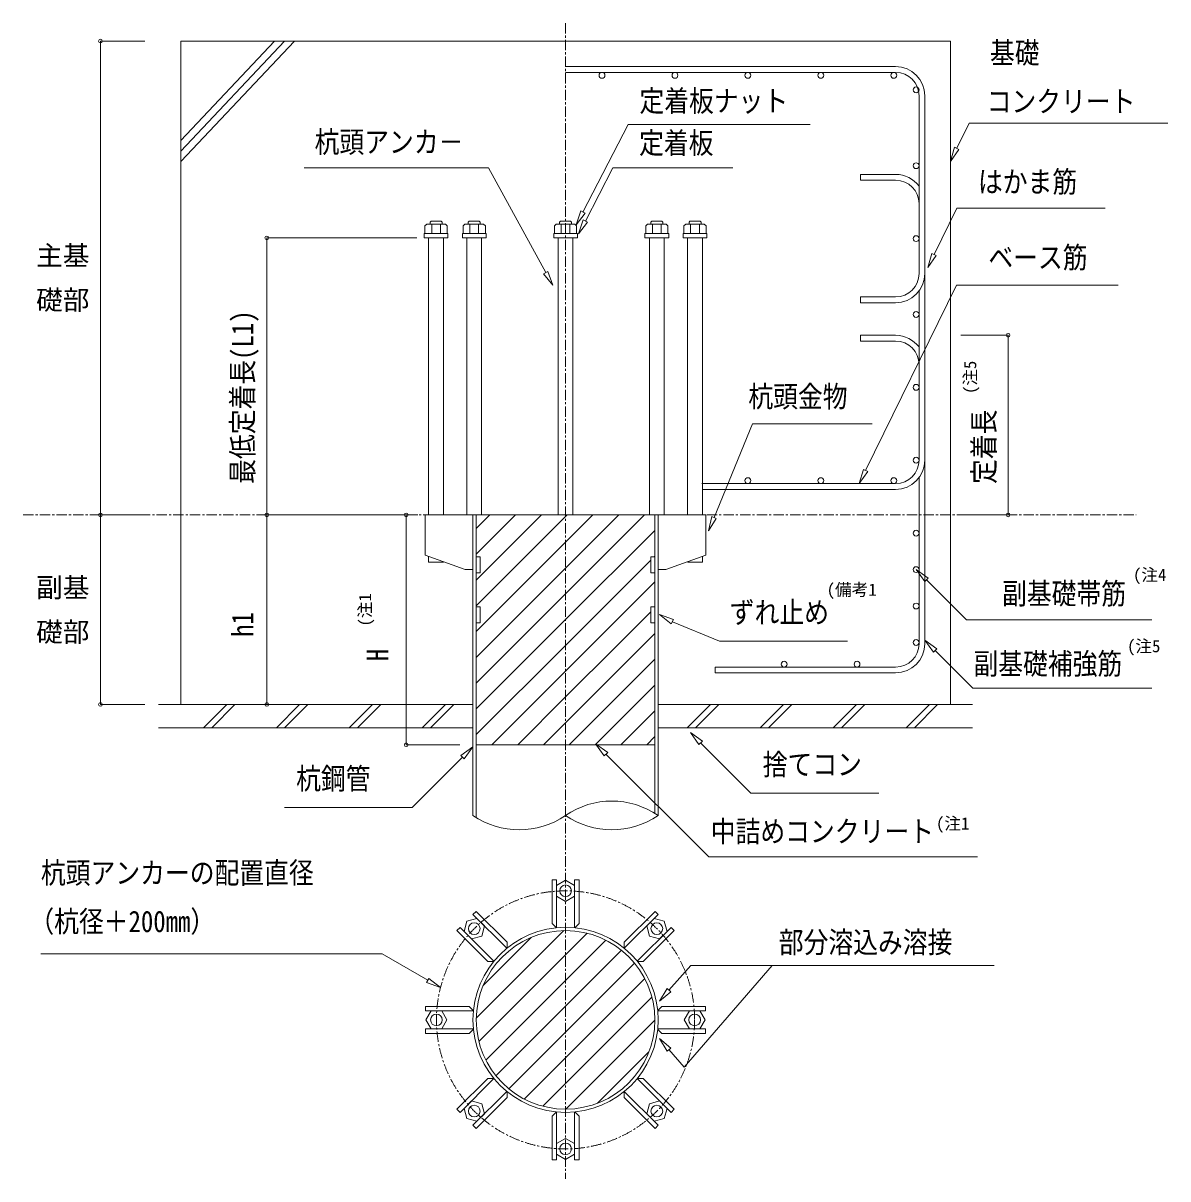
# Model space of a CAD drawing. Units: millimetres, scale not verified. Extents: x -29700 to 29700, y -21000 to 21000.
# Drawn here: x -13173 to 560, y -4229 to 9643 of the extents above; entities that cross this region are included whole.
import ezdxf
from ezdxf.enums import TextEntityAlignment as Align

# ---------------------------------------------------------------- set-up
doc = ezdxf.new("R2010")
doc.units = ezdxf.units.MM
doc.header["$LTSCALE"] = 100
doc.linetypes.add('USER2', pattern=[2, 1.25, -0.25, 0.25, -0.25])
doc.layers.add('0-0_0', color=7, linetype='Continuous')
doc.layers.add('0-4_02_TEXT', color=7, linetype='Continuous')
for name, color, linetype, lineweight in [('0-5_05_SUNPOU', 3, 'Continuous', 18), ('0-6_03_ZU', 2, 'Continuous', 18), ('0-9_08_CENTER', 1, 'USER2', 18)]:
    doc.layers.add(name, color=color, linetype=linetype, lineweight=lineweight)
doc.styles.add('ＭＳ ゴシック', font='')
doc.styles.get('ＭＳ ゴシック').set_extended_font_data('MS Gothic')

msp = doc.modelspace()

# ---------------------------------------------------------------- linework, layer by layer
at = {"layer": '0-5_05_SUNPOU'}
for p, q in [((-11714.3, 9427.3), (-12245.3, 9427.3)), ((-10158.3, 9427.3), (-11282.4, 8235)), ((-10038.1, 9427.3), (-11282.4, 8107.5)), ((-9917.8, 9427.3), (-11282.4, 7979.9)), ((-5915.6, 8425.9), (-6457, 7375.3)), ((-5915.6, 8425.9), (-3729.8, 8425.9)), ((-1972.7, 8140.2), (-1825.5, 8440.3)), ((-1825.5, 8440.3), (559.5, 8440.3)), ((-7592.2, 7903.7), (-9803.3, 7903.7)), ((-7592.2, 7903.7), (-6904.2, 6648.4)), ((-6097.2, 7903.7), (-6428, 7267.1)), ((-6097.2, 7903.7), (-4659.6, 7903.7)), ((-2244.6, 6866.4), (-1972, 7422.2)), ((-1972, 7422.2), (-192.5, 7422.2)), ((-8450.7, 7064.8), (-10250, 7064.8)), ((-10250, 3739.8), (-10250, 7064.8)), ((-3066, 4273.2), (-1974.8, 6497.8)), ((-1974.8, 6497.8), (-37.9, 6497.8)), ((-1356.4, 5896), (-1925.2, 5896)), ((-1356.4, 3739.8), (-1356.4, 5896)), ((-4423.8, 4831.3), (-4884.6, 3709.5)), ((-4423.8, 4831.3), (-2986.2, 4831.3)), ((-12245.3, 1464.8), (-12245.3, 3739.8)), ((-10250, 1464.8), (-10250, 3739.8)), ((-8450.7, 3739.8), (-10250, 3739.8)), ((-8436.5, 3739.8), (-8577.9, 3739.8)), ((-7737.3, 3577.4), (-7575, 3739.8)), ((-7737.3, 3268.1), (-7265.6, 3739.8)), ((-7737.3, 2958.7), (-6956.2, 3739.8)), ((-1356.4, 3739.8), (-1925.2, 3739.8)), ((-6666.1, 2173.8), (-5642.8, 3197.1)), ((-5604.1, 3235.8), (-5594.8, 3245.1)), ((-1857.3, 2479.8), (-2337.3, 2959.8)), ((-6051.2, 2170), (-5642.8, 2578.3)), ((-4817.7, 2224), (-5384.3, 2458.6)), ((-1857.3, 2479.8), (369, 2479.8)), ((-5896.4, 2015.4), (-5594.8, 2317)), ((-4817.7, 2224), (-3284.7, 2224)), ((-7737.3, 1102.6), (-6666.1, 2173.8)), ((-6666.1, 1555.1), (-6051.2, 2170)), ((-1778.8, 1660), (-2232.3, 2113.4)), ((-6666.1, 1245.7), (-5896.4, 2015.4)), ((-6311.6, 981.5), (-5594.8, 1698.3)), ((-7239.7, 981.5), (-6666.1, 1555.1)), ((-1778.8, 1660), (369, 1660)), ((-11714.3, 1464.8), (-12245.3, 1464.8)), ((-10730.8, 1464.8), (-11010, 1185.6)), ((-10631.4, 1464.8), (-10910.7, 1185.6)), ((-9855.8, 1464.8), (-10135, 1185.6)), ((-9756.4, 1464.8), (-10035.7, 1185.6)), ((-8980.8, 1464.8), (-9260, 1185.6)), ((-8881.4, 1464.8), (-9160.7, 1185.6)), ((-8105.8, 1464.8), (-8385, 1185.6)), ((-8006.4, 1464.8), (-8285.7, 1185.6)), ((-6002.2, 981.5), (-5594.8, 1388.9)), ((-4927, 1464.8), (-5206.2, 1185.6)), ((-4827.6, 1464.8), (-5106.9, 1185.6)), ((-4052, 1464.8), (-4331.2, 1185.6)), ((-3952.6, 1464.8), (-4231.9, 1185.6)), ((-3177, 1464.8), (-3456.2, 1185.6)), ((-3077.6, 1464.8), (-3356.9, 1185.6)), ((-2302, 1464.8), (-2581.2, 1185.6)), ((-2202.6, 1464.8), (-2481.9, 1185.6)), ((-6930.3, 981.5), (-6666.1, 1245.7)), ((-5692.9, 981.5), (-5594.8, 1079.5)), ((-4442, 400.4), (-5045.4, 1003.7)), ((-4948.7, -362.7), (-6181.3, 868.3)), ((-8506, 228.7), (-7902.6, 832.1)), ((-4442, 400.4), (-2908.9, 400.4)), ((-8506, 228.7), (-10039.1, 228.7)), ((-4948.7, -362.7), (-1722.9, -362.7)), ((-7737.1, -2300.2), (-6686.4, -1249.5)), ((-7655, -1908.7), (-7077.9, -1331.7)), ((-8865.8, -1529), (-12958.9, -1529)), ((-8865.8, -1529), (-8317.2, -1845.7)), ((-5164.2, -1666.4), (-5425.2, -1963.7)), ((-4189, -1666.4), (-5244.4, -2886.5)), ((-5164.2, -1666.4), (-1523.4, -1666.4)), ((-6663.2, -3391.8), (-5594.8, -2323.4)), ((-6283.1, -3321), (-5665.6, -2703.6)), ((-5244.4, -2886.5), (-5425.2, -2677.5))]:
    msp.add_line(p, q, dxfattribs=at)
for points in [[(-11714.3, 3739.8), (-12245.3, 3739.8), (-12245.3, 9427.3)], [(-7934.7, 981.5), (-8577.9, 981.5), (-8577.9, 3739.8)], [(-7737.3, 2649.3), (-6666.1, 3720.6), (-6646.9, 3739.8)], [(-7737.3, 2340), (-6666.1, 3411.2), (-6337.5, 3739.8)], [(-7737.3, 2030.6), (-6666.1, 3101.9), (-6028.2, 3739.8)], [(-7737.3, 1721.3), (-6666.1, 2792.5), (-5718.8, 3739.8)], [(-7737.3, 1411.9), (-6666.1, 2483.2), (-5594.8, 3554.4)], [(-7549, 981.5), (-6666.1, 1864.4), (-5594.8, 2935.7)], [(-6620.9, 981.5), (-5741.7, 1860.8), (-5594.8, 2007.6)], [(-7705.9, -2578.3), (-6666.1, -1538.5), (-6408.4, -1280.8)], [(-7622.1, -2803.9), (-6666.1, -1847.9), (-6182.8, -1364.5)], [(-7500.8, -2992), (-6666.1, -2157.2), (-5994.7, -1485.8)], [(-7347, -3147.5), (-6666.1, -2466.6), (-5839.1, -1639.6)], [(-7160.8, -3270.7), (-6666.1, -2775.9), (-5715.9, -1825.8)], [(-6937.6, -3356.8), (-6666.1, -3085.3), (-5629.8, -2049)]]:
    msp.add_lwpolyline(points, dxfattribs=at)
for points in [[(-1946.5, 8127.3), (-2049.8, 7983.1), (-1998.9, 8153)], [(-6431.1, 7361.9), (-6537.7, 7220.1), (-6482.9, 7388.8)], [(-6402.1, 7253.6), (-6508.7, 7111.8), (-6453.9, 7280.5)], [(-2218.4, 6853.6), (-2321.7, 6709.3), (-2270.8, 6879.2)], [(-6878.9, 6663), (-6816.7, 6496.9), (-6929.4, 6633.8)], [(-3039.8, 4260.3), (-3143, 4116.1), (-3092.2, 4286)], [(-4857.6, 3698.4), (-4950.9, 3547.5), (-4911.6, 3720.5)], [(-2316.7, 2980.4), (-2461, 3083.6), (-2357.9, 2939.2)], [(-5370.1, 2484), (-5537.1, 2543.9), (-5398.5, 2433.1)], [(-2211.7, 2134.1), (-2356, 2237.2), (-2252.9, 2092.8)], [(-5024.7, 1024.4), (-5169.1, 1127.5), (-5066, 983.1)], [(-6160.7, 888.9), (-6305, 992.1), (-6201.9, 847.7)], [(-7923.3, 852.8), (-7778.9, 955.9), (-7882, 811.5)], [(-8332.6, -1873.4), (-8165.6, -1933.2), (-8304.2, -1822.4)], [(-5403.1, -1982.7), (-5539.7, -2096), (-5447.2, -1944.6)], [(-5403.1, -2658.4), (-5539.7, -2545.1), (-5447.2, -2696.6)]]:
    msp.add_lwpolyline(points, close=True, dxfattribs=at)
for centre in [(-12245.3, 9427.3), (-10250, 7064.8), (-1356.4, 5896), (-12245.3, 3739.8), (-10250, 3739.8), (-8577.9, 3739.8), (-1356.4, 3739.8), (-12245.3, 1464.8), (-10250, 1464.8), (-8577.9, 981.5)]:
    msp.add_circle(centre, 21.9, dxfattribs=at)
at = {"layer": '0-6_03_ZU'}
for p, q in [((-11282.4, 9427.3), (-11282.4, 1464.8)), ((-2049.8, 9427.3), (-11282.4, 9427.3)), ((-2049.8, 9427.3), (-2049.8, 1464.8)), ((-2706, 9121.1), (-6666.1, 9121.1)), ((-2706, 9051.1), (-6666.1, 9051.1)), ((-2426, 8771.1), (-2426, 6636.1)), ((-2356, 8771.1), (-2356, 4396.1)), ((-8279.5, 7266.1), (-8159, 7266.1)), ((-8271.7, 7231.1), (-8271.7, 7117.3)), ((-8166.7, 7231.1), (-8166.7, 7117.3)), ((-8159, 7266.1), (-8147, 7254.1)), ((-8147, 7254.1), (-8147, 7231.1)), ((-7821.5, 7266.1), (-7833.4, 7254.1)), ((-7833.4, 7254.1), (-7833.4, 7231.1)), ((-7821.5, 7266.1), (-7701, 7266.1)), ((-7813.7, 7231.1), (-7813.7, 7117.3)), ((-7708.7, 7231.1), (-7708.7, 7117.3)), ((-7701, 7266.1), (-7689, 7254.1)), ((-7689, 7254.1), (-7689, 7231.1)), ((-6726.3, 7266.1), (-6738.3, 7254.1)), ((-6738.3, 7254.1), (-6738.3, 7231.1)), ((-6726.3, 7266.1), (-6605.8, 7266.1)), ((-6718.6, 7231.1), (-6718.6, 7117.3)), ((-6613.6, 7231.1), (-6613.6, 7117.3)), ((-6605.8, 7266.1), (-6593.9, 7254.1)), ((-6593.9, 7254.1), (-6593.9, 7231.1)), ((-5631.2, 7266.1), (-5643.1, 7254.1)), ((-5643.1, 7254.1), (-5643.1, 7231.1)), ((-5510.7, 7266.1), (-5631.2, 7266.1)), ((-5623.4, 7231.1), (-5623.4, 7117.3)), ((-5518.4, 7231.1), (-5518.4, 7117.3)), ((-5510.7, 7266.1), (-5498.8, 7254.1)), ((-5498.8, 7254.1), (-5498.8, 7231.1)), ((-5173.2, 7266.1), (-5185.1, 7254.1)), ((-5185.1, 7254.1), (-5185.1, 7231.1)), ((-5052.7, 7266.1), (-5173.2, 7266.1)), ((-5165.5, 7231.1), (-5165.5, 7117.3)), ((-5060.5, 7231.1), (-5060.5, 7117.3)), ((-2426, 4396.1), (-2426, 6426.1)), ((-2356, 4396.1), (-2356, 2193.9)), ((-2426, 2193.9), (-2426, 4186.1)), ((-5031.1, 4116.1), (-2706, 4116.1)), ((-5026.3, 4046.1), (-2706, 4046.1)), ((-8350.5, 3739.8), (-8350.5, 3258.6)), ((-8350.5, 3739.8), (-5554.8, 3739.8)), ((-7777.3, 3739.8), (-7777.3, 133.1)), ((-7777.3, 3669.8), (-7777.3, 3739.8)), ((-7737.3, 3739.8), (-7737.3, 107)), ((-5594.8, 3739.8), (-5594.8, 159.2)), ((-5554.8, 3739.8), (-5554.8, 133.1)), ((-4981.7, 3739.8), (-5551, 3739.8)), ((-4981.7, 3739.8), (-4981.7, 3258.6)), ((-7869.2, 3083.6), (-8350.5, 3258.6)), ((-8308.7, 3243.4), (-8308.7, 3171.1)), ((-5463, 3083.6), (-4981.7, 3258.6)), ((-5023.5, 3243.4), (-5023.5, 3171.1)), ((-8308.7, 3171.1), (-8131.5, 3171.1)), ((-8131.5, 3178.9), (-8131.5, 3171.1)), ((-7869.2, 3083.6), (-7777.3, 3083.6)), ((-5463, 3083.6), (-5554.8, 3083.6)), ((-5200.7, 3178.9), (-5200.7, 3171.1)), ((-5023.5, 3171.1), (-5200.7, 3171.1)), ((-4873.1, 1913.9), (-4873.1, 1843.9)), ((-4873.1, 1913.9), (-2706, 1913.9)), ((-4873.1, 1843.9), (-2706, 1843.9)), ((-11548.5, 1464.8), (-7777.3, 1464.8)), ((-11282.4, 1464.8), (-11044.6, 1464.8)), ((-1783.7, 1464.8), (-5554.8, 1464.8)), ((-7777.3, 1185.6), (-11548.5, 1185.6)), ((-5554.8, 1185.6), (-1783.7, 1185.6)), ((-7737.3, 981.5), (-5594.8, 981.5)), ((-6828, -640.6), (-6828, -1165.6)), ((-6775.5, -640.6), (-6828, -640.6)), ((-6775.5, -640.6), (-6775.5, -1209.3)), ((-6556.7, -640.6), (-6556.7, -1209.3)), ((-6556.7, -640.6), (-6504.2, -640.6)), ((-6504.2, -640.6), (-6504.2, -1165.6)), ((-7776.7, -1055.3), (-7739.6, -1018.2)), ((-7776.7, -1055.3), (-7374.5, -1457.5)), ((-7739.6, -1018.2), (-7368.3, -1389.4)), ((-5592.6, -1018.2), (-5963.8, -1389.4)), ((-5555.5, -1055.3), (-5957.6, -1457.5)), ((-5555.5, -1055.3), (-5592.6, -1018.2)), ((-7931.4, -1210), (-7968.5, -1247.1)), ((-7968.5, -1247.1), (-7597.3, -1618.3)), ((-7931.4, -1210), (-7529.2, -1612.1)), ((-6784.2, -1209.3), (-6828, -1165.6)), ((-6775.5, -1209.3), (-6784.2, -1209.3)), ((-5400.8, -1210), (-5803, -1612.1)), ((-5363.7, -1247.1), (-5734.9, -1618.3)), ((-5400.8, -1210), (-5363.7, -1247.1)), ((-5963.8, -1451.3), (-5963.8, -1389.4)), ((-5957.6, -1457.5), (-5963.8, -1451.3)), ((-7535.4, -1618.3), (-7597.3, -1618.3)), ((-7529.2, -1612.1), (-7535.4, -1618.3)), ((-8346.1, -2158.7), (-7821.1, -2158.7)), ((-8346.1, -2211.2), (-8346.1, -2158.7)), ((-8346.1, -2211.2), (-7777.3, -2211.2)), ((-5554.8, -2202.4), (-5511.1, -2158.7)), ((-5554.8, -2211.2), (-5554.8, -2202.4)), ((-4986.1, -2211.2), (-5554.8, -2211.2)), ((-4986.1, -2158.7), (-5511.1, -2158.7)), ((-4986.1, -2211.2), (-4986.1, -2158.7)), ((-8346.1, -2429.9), (-7777.3, -2429.9)), ((-8346.1, -2429.9), (-8346.1, -2482.4)), ((-8346.1, -2482.4), (-7821.1, -2482.4)), ((-7777.3, -2438.7), (-7821.1, -2482.4)), ((-7777.3, -2429.9), (-7777.3, -2438.7)), ((-4986.1, -2429.9), (-5554.8, -2429.9)), ((-4986.1, -2482.4), (-5511.1, -2482.4)), ((-4986.1, -2429.9), (-4986.1, -2482.4)), ((-7968.5, -3394), (-7597.3, -3022.8)), ((-7931.4, -3431.2), (-7529.2, -3029)), ((-5803, -3029), (-5796.8, -3022.8)), ((-5400.8, -3431.2), (-5803, -3029)), ((-5796.8, -3022.8), (-5734.9, -3022.8)), ((-5363.7, -3394), (-5734.9, -3022.8)), ((-7776.7, -3585.8), (-7374.5, -3183.7)), ((-7374.5, -3183.7), (-7368.3, -3189.9)), ((-7368.3, -3189.9), (-7368.3, -3251.7)), ((-5555.5, -3585.8), (-5957.6, -3183.7)), ((-7739.6, -3623), (-7368.3, -3251.7)), ((-5592.6, -3623), (-5963.8, -3251.7)), ((-7931.4, -3431.2), (-7968.5, -3394)), ((-6775.5, -4000.6), (-6775.5, -3431.8)), ((-6556.7, -4000.6), (-6556.7, -3431.8)), ((-6556.7, -3431.8), (-6548, -3431.8)), ((-6548, -3431.8), (-6504.2, -3475.6)), ((-5400.8, -3431.2), (-5363.7, -3394)), ((-7776.7, -3585.8), (-7739.6, -3623)), ((-6828, -4000.6), (-6828, -3475.6)), ((-6504.2, -4000.6), (-6504.2, -3475.6)), ((-5555.5, -3585.8), (-5592.6, -3623)), ((-6775.5, -4000.6), (-6828, -4000.6)), ((-6556.7, -4000.6), (-6504.2, -4000.6))]:
    msp.add_line(p, q, dxfattribs=at)
for points in [[(-2706, 7756.1), (-3126, 7756.1), (-3126, 7826.1), (-2706, 7826.1)], [(-8279.5, 7266.1), (-8291.4, 7254.1), (-8291.4, 7231.1)], [(-5052.7, 7266.1), (-5040.8, 7254.1), (-5040.8, 7231.1)], [(-2706, 6356.1), (-3126, 6356.1), (-3126, 6286.1), (-2706, 6286.1)], [(-2706, 5826), (-3126, 5826), (-3126, 5896), (-2706, 5896)], [(-6556.7, -1209.3), (-6548, -1209.3), (-6504.2, -1165.6)], [(-7374.5, -1457.5), (-7368.3, -1451.3), (-7368.3, -1389.4)], [(-5803, -1612.1), (-5796.8, -1618.3), (-5734.9, -1618.3)], [(-7777.3, -2211.2), (-7777.3, -2202.4), (-7821.1, -2158.7)], [(-5554.8, -2429.9), (-5554.8, -2438.7), (-5511.1, -2482.4)], [(-7529.2, -3029), (-7535.4, -3022.8), (-7597.3, -3022.8)], [(-5957.6, -3183.7), (-5963.8, -3189.9), (-5963.8, -3251.7)], [(-6775.5, -3431.8), (-6784.2, -3431.8), (-6828, -3475.6)]]:
    msp.add_lwpolyline(points, dxfattribs=at)
for points in [[(-8108.1, 7231.1), (-8330.3, 7231.1), (-8352.2, 7209.2), (-8352.2, 7117.3), (-8086.2, 7117.3), (-8086.2, 7209.2)], [(-7650.1, 7231.1), (-7872.3, 7231.1), (-7894.2, 7209.2), (-7894.2, 7117.3), (-7628.2, 7117.3), (-7628.2, 7209.2)], [(-6555, 7231.1), (-6777.2, 7231.1), (-6799.1, 7209.2), (-6799.1, 7117.3), (-6533.1, 7117.3), (-6533.1, 7209.2)], [(-5682.1, 7231.1), (-5459.8, 7231.1), (-5438, 7209.2), (-5438, 7117.3), (-5703.9, 7117.3), (-5703.9, 7209.2)], [(-5224.1, 7231.1), (-5001.9, 7231.1), (-4980, 7209.2), (-4980, 7117.3), (-5245.9, 7117.3), (-5245.9, 7209.2)], [(-8361.4, 7117.3), (-8361.4, 7064.8), (-8077, 7064.8), (-8077, 7117.3)], [(-7903.4, 7117.3), (-7903.4, 7064.8), (-7619, 7064.8), (-7619, 7117.3)], [(-6808.3, 7117.3), (-6808.3, 7064.8), (-6523.9, 7064.8), (-6523.9, 7117.3)], [(-5428.8, 7117.3), (-5428.8, 7064.8), (-5713.1, 7064.8), (-5713.1, 7117.3)], [(-4970.8, 7117.3), (-4970.8, 7064.8), (-5255.1, 7064.8), (-5255.1, 7117.3)], [(-8308.7, 7064.8), (-8131.5, 7064.8), (-8131.5, 3739.8), (-8308.7, 3739.8)], [(-7849.8, 7064.8), (-7672.6, 7064.8), (-7672.6, 3739.8), (-7849.8, 3739.8)], [(-6754.7, 7064.8), (-6577.5, 7064.8), (-6577.5, 3739.8), (-6754.7, 3739.8)], [(-5659.5, 7064.8), (-5482.3, 7064.8), (-5482.3, 3739.8), (-5659.5, 3739.8)], [(-5201.6, 7064.8), (-5024.4, 7064.8), (-5024.4, 3739.8), (-5201.6, 3739.8)], [(-7737.3, 3235.8), (-7689.3, 3235.8), (-7689.3, 3043.8), (-7737.3, 3043.8)], [(-5594.8, 3235.8), (-5642.8, 3235.8), (-5642.8, 3043.8), (-5594.8, 3043.8)], [(-7737.3, 2635.8), (-7689.3, 2635.8), (-7689.3, 2443.8), (-7737.3, 2443.8)], [(-5594.8, 2635.8), (-5642.8, 2635.8), (-5642.8, 2443.8), (-5594.8, 2443.8)], [(-6775.5, -835), (-6666.1, -898.1), (-6556.7, -835), (-6556.7, -708.7), (-6666.1, -645.5), (-6775.5, -708.7)], [(-7793.9, -1347.4), (-7671.9, -1314.7), (-7639.2, -1192.7), (-7728.5, -1103.4), (-7850.5, -1136.1), (-7883.2, -1258.1)], [(-5692.9, -1192.7), (-5660.3, -1314.7), (-5538.3, -1347.4), (-5449, -1258.1), (-5481.6, -1136.1), (-5603.6, -1103.4)], [(-8151.7, -2429.9), (-8088.5, -2320.6), (-8151.7, -2211.2), (-8278, -2211.2), (-8341.1, -2320.6), (-8278, -2429.9)], [(-5180.5, -2211.2), (-5243.6, -2320.6), (-5180.5, -2429.9), (-5054.2, -2429.9), (-4991, -2320.6), (-5054.2, -2211.2)], [(-7639.2, -3448.4), (-7671.9, -3326.4), (-7793.9, -3293.7), (-7883.2, -3383), (-7850.5, -3505), (-7728.5, -3537.7)], [(-5538.3, -3293.7), (-5660.3, -3326.4), (-5692.9, -3448.4), (-5603.6, -3537.7), (-5481.6, -3505), (-5449, -3383)], [(-6556.7, -3806.2), (-6666.1, -3743), (-6775.5, -3806.2), (-6775.5, -3932.5), (-6666.1, -3995.6), (-6556.7, -3932.5)]]:
    msp.add_lwpolyline(points, close=True, dxfattribs=at)
for centre, radius in [((-6228.6, 9016.1), 35), ((-5353.6, 9016.1), 35), ((-4478.6, 9016.1), 35), ((-3603.6, 9016.1), 35), ((-2728.6, 9016.1), 35), ((-2461, 8841.1), 35), ((-2461, 8841.1), 35), ((-2461, 7931.1), 35), ((-2461, 7056.1), 35), ((-2461, 6146.1), 35), ((-2461, 5271.1), 35), ((-2461, 4396.1), 35), ((-4478.6, 4151.1), 35), ((-3603.6, 4151.1), 35), ((-2728.6, 4151.1), 35), ((-2461, 3521.1), 35), ((-2461, 3083.6), 35), ((-2461, 2646.1), 35), ((-2461, 2208.6), 35), ((-4044.4, 1948.9), 35), ((-3169.4, 1948.9), 35), ((-6666.1, -771.8), 70.4), ((-7761.2, -1225.4), 70.4), ((-6666.1, -2320.6), 1111.2), ((-5570.9, -1225.4), 70.4), ((-6666.1, -2320.6), 1071.2), ((-8214.8, -2320.6), 70.4), ((-5117.3, -2320.6), 70.4), ((-7761.2, -3415.7), 70.4), ((-5570.9, -3415.7), 70.4), ((-6666.1, -3869.3), 70.4)]:
    msp.add_circle(centre, radius, dxfattribs=at)
for centre, radius, start, end in [((-2706, 8771.1), 350, 0, 90), ((-2706, 8771.1), 280, 0, 90), ((-2706, 7476.1), 350, 36.8699, 90), ((-2706, 7476.1), 280, 0, 90), ((-2706, 6636.1), 280, 270, 0), ((-2706, 6636.1), 350, 270, 0), ((-2706, 5546), 350, 36.8699, 90), ((-2706, 5546), 280, 0, 90), ((-2706, 4396.1), 280, 270, 0), ((-2706, 4396.1), 350, 270, 0), ((-2706, 2193.9), 280, 270, 0), ((-2706, 2193.9), 350, 270, 0), ((-6110.5, -674.4), 980.2, 55.46889, 124.53113), ((-7221.7, 940.6), 980.2, 235.46889, 304.53113), ((-6110.5, 940.6), 980.2, 235.46887, 304.53111)]:
    msp.add_arc(centre, radius, start, end, dxfattribs=at)
at = {"layer": '0-9_08_CENTER'}
for p, q in [((-6666.1, 9642.6), (-6666.1, -4229)), ((-13173, 3739.8), (180.9, 3739.8))]:
    msp.add_line(p, q, dxfattribs=at)
msp.add_circle((-6666.1, -2320.6), 1548.8, dxfattribs=at)

# ---------------------------------------------------------------- texts
at = {"layer": '0-0_0', "style": 'ＭＳ ゴシック'}
for s, p in [('(注5', (-1694.9, 5191.2)), ('(注1', (-8954.6, 2400.6))]:
    msp.add_text(s, height=146.6, rotation=90, dxfattribs=at).set_placement(p, align=Align.BOTTOM_LEFT)
for s, p in [('(注4', (141.4, 2903.8)), ('(備考1', (-3533.3, 2725.4)), ('(注5', (70, 2047.5)), ('(注1', (-2221.9, -80.1))]:
    msp.add_text(s, height=146.6, dxfattribs=at).set_placement(p, align=Align.BOTTOM_LEFT)
at = {"layer": '0-4_02_TEXT', "style": 'ＭＳ ゴシック', "width": 0.85}
for s, p in [('基礎', (-1574.7, 9081.6)), ('定着板ナット', (-5779.7, 8503.6)), ('コンクリート', (-1614.3, 8498.2)), ('杭頭アンカ－', (-9676.4, 8011)), ('定着板', (-5784.1, 7999.1)), ('はかま筋', (-1718.8, 7533.3)), ('ベース筋', (-1593.8, 6625)), ('杭頭金物', (-4473.3, 4956.1)), ('副基礎帯筋', (-1429.8, 2590.9)), ('ずれ止め', (-4696.1, 2364.7)), ('副基礎補強筋', (-1773.1, 1748.7)), ('捨てコン', (-4300.5, 541.1)), ('杭鋼管', (-9897.6, 369.5)), ('中詰めコンクリート', (-4923.9, -263.2)), ('杭頭アンカーの配置直径', (-12959.5, -761)), ('（杭径＋200mm）', (-13098.3, -1344.3)), ('部分溶込み溶接', (-4108.2, -1594.1))]:
    msp.add_text(s, height=256.6, dxfattribs=at).set_placement(p, align=Align.BOTTOM_LEFT)
at = {"layer": '0-4_02_TEXT', "style": 'ＭＳ ゴシック'}
for s, p in [('主基', (-13017.4, 6665.5)), ('礎部', (-13017.4, 6132.1)), ('副基', (-13017.4, 2680.9)), ('礎部', (-13017.4, 2147.6))]:
    msp.add_text(s, height=234.6, dxfattribs=at).set_placement(p, align=Align.BOTTOM_LEFT)
at = {"layer": '0-4_02_TEXT', "style": 'ＭＳ ゴシック', "width": 0.85}
for s, p in [('最低定着長(L1)', (-10335.7, 4113.1)), ('定着長', (-1442.1, 4111.2)), ('h1', (-10335.7, 2276.6)), ('H', (-8716.8, 1985))]:
    msp.add_text(s, height=256.6, rotation=90, dxfattribs=at).set_placement(p, align=Align.BOTTOM_LEFT)

doc.saveas('drawing.dxf')
